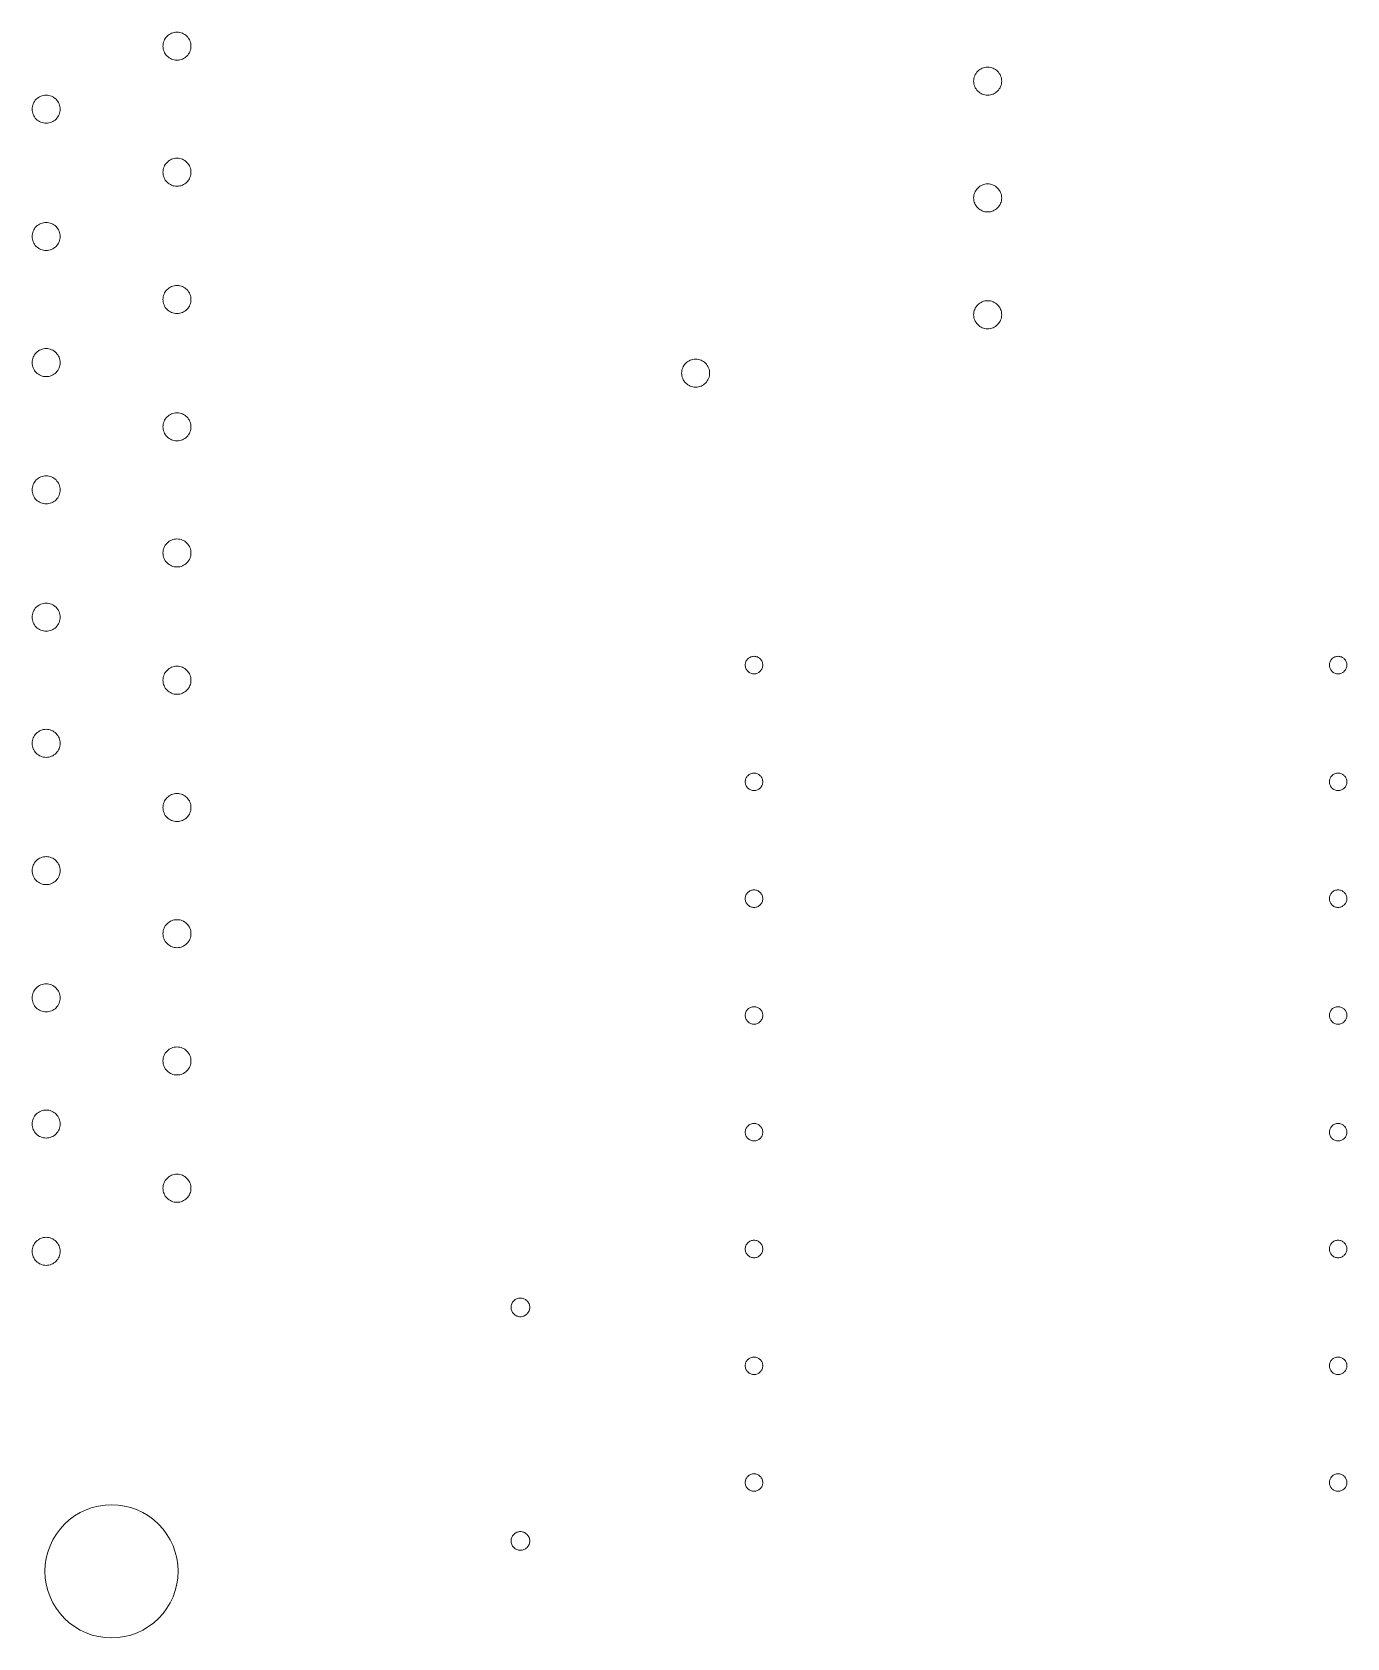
# Model space of a CAD drawing. Header units: inches. Extents: x 0 to 178, y 28 to 230.
# Drawn here: x 96.7 to 177.8, y 29.5 to 128.5 of the extents above; entities that cross this region are included whole.
import ezdxf

# ---------------------------------------------------------------- set-up
doc = ezdxf.new("R2010")
doc.units = ezdxf.units.IN
doc.header["$MEASUREMENT"] = 0
doc.layers.add('Layer 1', color=7, linetype='Continuous')

msp = doc.modelspace()

# ---------------------------------------------------------------- linework, layer by layer
at = {"layer": 'Layer 1', "color": 113, "lineweight": 5, "true_color": 0x66cc99}
for points in [[(106.524, 127.62), (106.52, 127.535), (106.507, 127.451), (106.487, 127.369), (106.458, 127.289), (106.422, 127.213), (106.378, 127.14), (106.328, 127.072), (106.271, 127.009), (106.208, 126.952), (106.14, 126.902), (106.067, 126.858), (105.991, 126.822), (105.911, 126.793), (105.829, 126.773), (105.745, 126.76), (105.66, 126.756), (105.575, 126.76), (105.491, 126.773), (105.409, 126.793), (105.329, 126.822), (105.253, 126.858), (105.18, 126.902), (105.112, 126.952), (105.049, 127.009), (104.992, 127.072), (104.942, 127.14), (104.898, 127.213), (104.862, 127.289), (104.833, 127.369), (104.813, 127.451), (104.8, 127.535), (104.796, 127.62), (104.8, 127.705), (104.813, 127.789), (104.833, 127.871), (104.862, 127.951), (104.898, 128.027), (104.942, 128.1), (104.992, 128.168), (105.049, 128.231), (105.112, 128.288), (105.18, 128.338), (105.253, 128.382), (105.329, 128.418), (105.409, 128.447), (105.491, 128.467), (105.575, 128.48), (105.66, 128.484), (105.745, 128.48), (105.829, 128.467), (105.911, 128.447), (105.991, 128.418), (106.067, 128.382), (106.14, 128.338), (106.208, 128.288), (106.271, 128.231), (106.328, 128.168), (106.378, 128.1), (106.422, 128.027), (106.458, 127.951), (106.487, 127.871), (106.507, 127.789), (106.52, 127.705), (106.524, 127.62)], [(156.492, 125.46), (156.488, 125.375), (156.475, 125.291), (156.455, 125.209), (156.426, 125.129), (156.39, 125.053), (156.346, 124.98), (156.296, 124.912), (156.239, 124.849), (156.176, 124.792), (156.108, 124.742), (156.035, 124.698), (155.959, 124.662), (155.879, 124.633), (155.797, 124.613), (155.713, 124.6), (155.628, 124.596), (155.543, 124.6), (155.459, 124.613), (155.377, 124.633), (155.297, 124.662), (155.221, 124.698), (155.148, 124.742), (155.08, 124.792), (155.017, 124.849), (154.96, 124.912), (154.91, 124.98), (154.866, 125.053), (154.83, 125.129), (154.801, 125.209), (154.781, 125.291), (154.768, 125.375), (154.764, 125.46), (154.768, 125.545), (154.781, 125.629), (154.801, 125.711), (154.83, 125.791), (154.866, 125.867), (154.91, 125.94), (154.96, 126.008), (155.017, 126.071), (155.08, 126.128), (155.148, 126.178), (155.221, 126.222), (155.297, 126.258), (155.377, 126.287), (155.459, 126.307), (155.543, 126.32), (155.628, 126.324), (155.713, 126.32), (155.797, 126.307), (155.879, 126.287), (155.959, 126.258), (156.035, 126.222), (156.108, 126.178), (156.176, 126.128), (156.239, 126.071), (156.296, 126.008), (156.346, 125.94), (156.39, 125.867), (156.426, 125.791), (156.455, 125.711), (156.475, 125.629), (156.488, 125.545), (156.492, 125.46)], [(98.46, 123.732), (98.456, 123.647), (98.443, 123.563), (98.423, 123.481), (98.394, 123.401), (98.358, 123.325), (98.314, 123.252), (98.264, 123.184), (98.207, 123.121), (98.144, 123.064), (98.076, 123.014), (98.003, 122.97), (97.927, 122.934), (97.847, 122.905), (97.765, 122.885), (97.681, 122.872), (97.596, 122.868), (97.511, 122.872), (97.427, 122.885), (97.345, 122.905), (97.265, 122.934), (97.189, 122.97), (97.116, 123.014), (97.048, 123.064), (96.985, 123.121), (96.928, 123.184), (96.878, 123.252), (96.834, 123.325), (96.798, 123.401), (96.769, 123.481), (96.749, 123.563), (96.736, 123.647), (96.732, 123.732), (96.736, 123.817), (96.749, 123.901), (96.769, 123.983), (96.798, 124.063), (96.834, 124.139), (96.878, 124.212), (96.928, 124.28), (96.985, 124.343), (97.048, 124.4), (97.116, 124.45), (97.189, 124.494), (97.265, 124.53), (97.345, 124.559), (97.427, 124.579), (97.511, 124.592), (97.596, 124.596), (97.681, 124.592), (97.765, 124.579), (97.847, 124.559), (97.927, 124.53), (98.003, 124.494), (98.076, 124.45), (98.144, 124.4), (98.207, 124.343), (98.264, 124.28), (98.314, 124.212), (98.358, 124.139), (98.394, 124.063), (98.423, 123.983), (98.443, 123.901), (98.456, 123.817), (98.46, 123.732)], [(106.524, 119.844), (106.52, 119.759), (106.507, 119.675), (106.487, 119.593), (106.458, 119.513), (106.422, 119.437), (106.378, 119.364), (106.328, 119.296), (106.271, 119.233), (106.208, 119.176), (106.14, 119.126), (106.067, 119.082), (105.991, 119.046), (105.911, 119.017), (105.829, 118.997), (105.745, 118.984), (105.66, 118.98), (105.575, 118.984), (105.491, 118.997), (105.409, 119.017), (105.329, 119.046), (105.253, 119.082), (105.18, 119.126), (105.112, 119.176), (105.049, 119.233), (104.992, 119.296), (104.942, 119.364), (104.898, 119.437), (104.862, 119.513), (104.833, 119.593), (104.813, 119.675), (104.8, 119.759), (104.796, 119.844), (104.8, 119.929), (104.813, 120.013), (104.833, 120.095), (104.862, 120.175), (104.898, 120.251), (104.942, 120.324), (104.992, 120.392), (105.049, 120.455), (105.112, 120.512), (105.18, 120.562), (105.253, 120.606), (105.329, 120.642), (105.409, 120.671), (105.491, 120.691), (105.575, 120.704), (105.66, 120.708), (105.745, 120.704), (105.829, 120.691), (105.911, 120.671), (105.991, 120.642), (106.067, 120.606), (106.14, 120.562), (106.208, 120.512), (106.271, 120.455), (106.328, 120.392), (106.378, 120.324), (106.422, 120.251), (106.458, 120.175), (106.487, 120.095), (106.507, 120.013), (106.52, 119.929), (106.524, 119.844)], [(156.492, 118.26), (156.488, 118.175), (156.475, 118.091), (156.455, 118.009), (156.426, 117.929), (156.39, 117.853), (156.346, 117.78), (156.296, 117.712), (156.239, 117.649), (156.176, 117.592), (156.108, 117.542), (156.035, 117.498), (155.959, 117.462), (155.879, 117.433), (155.797, 117.413), (155.713, 117.4), (155.628, 117.396), (155.543, 117.4), (155.459, 117.413), (155.377, 117.433), (155.297, 117.462), (155.221, 117.498), (155.148, 117.542), (155.08, 117.592), (155.017, 117.649), (154.96, 117.712), (154.91, 117.78), (154.866, 117.853), (154.83, 117.929), (154.801, 118.009), (154.781, 118.091), (154.768, 118.175), (154.764, 118.26), (154.768, 118.345), (154.781, 118.429), (154.801, 118.511), (154.83, 118.591), (154.866, 118.667), (154.91, 118.74), (154.96, 118.808), (155.017, 118.871), (155.08, 118.928), (155.148, 118.978), (155.221, 119.022), (155.297, 119.058), (155.377, 119.087), (155.459, 119.107), (155.543, 119.12), (155.628, 119.124), (155.713, 119.12), (155.797, 119.107), (155.879, 119.087), (155.959, 119.058), (156.035, 119.022), (156.108, 118.978), (156.176, 118.928), (156.239, 118.871), (156.296, 118.808), (156.346, 118.74), (156.39, 118.667), (156.426, 118.591), (156.455, 118.511), (156.475, 118.429), (156.488, 118.345), (156.492, 118.26)], [(98.46, 115.884), (98.456, 115.799), (98.443, 115.715), (98.423, 115.633), (98.394, 115.553), (98.358, 115.477), (98.314, 115.404), (98.264, 115.336), (98.207, 115.273), (98.144, 115.216), (98.076, 115.166), (98.003, 115.122), (97.927, 115.086), (97.847, 115.057), (97.765, 115.037), (97.681, 115.024), (97.596, 115.02), (97.511, 115.024), (97.427, 115.037), (97.345, 115.057), (97.265, 115.086), (97.189, 115.122), (97.116, 115.166), (97.048, 115.216), (96.985, 115.273), (96.928, 115.336), (96.878, 115.404), (96.834, 115.477), (96.798, 115.553), (96.769, 115.633), (96.749, 115.715), (96.736, 115.799), (96.732, 115.884), (96.736, 115.969), (96.749, 116.053), (96.769, 116.135), (96.798, 116.215), (96.834, 116.291), (96.878, 116.364), (96.928, 116.432), (96.985, 116.495), (97.048, 116.552), (97.116, 116.602), (97.189, 116.646), (97.265, 116.682), (97.345, 116.711), (97.427, 116.731), (97.511, 116.744), (97.596, 116.748), (97.681, 116.744), (97.765, 116.731), (97.847, 116.711), (97.927, 116.682), (98.003, 116.646), (98.076, 116.602), (98.144, 116.552), (98.207, 116.495), (98.264, 116.432), (98.314, 116.364), (98.358, 116.291), (98.394, 116.215), (98.423, 116.135), (98.443, 116.053), (98.456, 115.969), (98.46, 115.884)], [(106.524, 111.996), (106.52, 111.911), (106.507, 111.827), (106.487, 111.745), (106.458, 111.665), (106.422, 111.589), (106.378, 111.516), (106.328, 111.448), (106.271, 111.385), (106.208, 111.328), (106.14, 111.278), (106.067, 111.234), (105.991, 111.198), (105.911, 111.169), (105.829, 111.149), (105.745, 111.136), (105.66, 111.132), (105.575, 111.136), (105.491, 111.149), (105.409, 111.169), (105.329, 111.198), (105.253, 111.234), (105.18, 111.278), (105.112, 111.328), (105.049, 111.385), (104.992, 111.448), (104.942, 111.516), (104.898, 111.589), (104.862, 111.665), (104.833, 111.745), (104.813, 111.827), (104.8, 111.911), (104.796, 111.996), (104.8, 112.081), (104.813, 112.165), (104.833, 112.247), (104.862, 112.327), (104.898, 112.403), (104.942, 112.476), (104.992, 112.544), (105.049, 112.607), (105.112, 112.664), (105.18, 112.714), (105.253, 112.758), (105.329, 112.794), (105.409, 112.823), (105.491, 112.843), (105.575, 112.856), (105.66, 112.86), (105.745, 112.856), (105.829, 112.843), (105.911, 112.823), (105.991, 112.794), (106.067, 112.758), (106.14, 112.714), (106.208, 112.664), (106.271, 112.607), (106.328, 112.544), (106.378, 112.476), (106.422, 112.403), (106.458, 112.327), (106.487, 112.247), (106.507, 112.165), (106.52, 112.081), (106.524, 111.996)], [(156.492, 111.06), (156.488, 110.975), (156.475, 110.891), (156.455, 110.809), (156.426, 110.729), (156.39, 110.653), (156.346, 110.58), (156.296, 110.512), (156.239, 110.449), (156.176, 110.392), (156.108, 110.342), (156.035, 110.298), (155.959, 110.262), (155.879, 110.233), (155.797, 110.213), (155.713, 110.2), (155.628, 110.196), (155.543, 110.2), (155.459, 110.213), (155.377, 110.233), (155.297, 110.262), (155.221, 110.298), (155.148, 110.342), (155.08, 110.392), (155.017, 110.449), (154.96, 110.512), (154.91, 110.58), (154.866, 110.653), (154.83, 110.729), (154.801, 110.809), (154.781, 110.891), (154.768, 110.975), (154.764, 111.06), (154.768, 111.145), (154.781, 111.229), (154.801, 111.311), (154.83, 111.391), (154.866, 111.467), (154.91, 111.54), (154.96, 111.608), (155.017, 111.671), (155.08, 111.728), (155.148, 111.778), (155.221, 111.822), (155.297, 111.858), (155.377, 111.887), (155.459, 111.907), (155.543, 111.92), (155.628, 111.924), (155.713, 111.92), (155.797, 111.907), (155.879, 111.887), (155.959, 111.858), (156.035, 111.822), (156.108, 111.778), (156.176, 111.728), (156.239, 111.671), (156.296, 111.608), (156.346, 111.54), (156.39, 111.467), (156.426, 111.391), (156.455, 111.311), (156.475, 111.229), (156.488, 111.145), (156.492, 111.06)], [(98.46, 108.108), (98.456, 108.023), (98.443, 107.939), (98.423, 107.857), (98.394, 107.777), (98.358, 107.701), (98.314, 107.628), (98.264, 107.56), (98.207, 107.497), (98.144, 107.44), (98.076, 107.39), (98.003, 107.346), (97.927, 107.31), (97.847, 107.281), (97.765, 107.261), (97.681, 107.248), (97.596, 107.244), (97.511, 107.248), (97.427, 107.261), (97.345, 107.281), (97.265, 107.31), (97.189, 107.346), (97.116, 107.39), (97.048, 107.44), (96.985, 107.497), (96.928, 107.56), (96.878, 107.628), (96.834, 107.701), (96.798, 107.777), (96.769, 107.857), (96.749, 107.939), (96.736, 108.023), (96.732, 108.108), (96.736, 108.193), (96.749, 108.277), (96.769, 108.359), (96.798, 108.439), (96.834, 108.515), (96.878, 108.588), (96.928, 108.656), (96.985, 108.719), (97.048, 108.776), (97.116, 108.826), (97.189, 108.87), (97.265, 108.906), (97.345, 108.935), (97.427, 108.955), (97.511, 108.968), (97.596, 108.972), (97.681, 108.968), (97.765, 108.955), (97.847, 108.935), (97.927, 108.906), (98.003, 108.87), (98.076, 108.826), (98.144, 108.776), (98.207, 108.719), (98.264, 108.656), (98.314, 108.588), (98.358, 108.515), (98.394, 108.439), (98.423, 108.359), (98.443, 108.277), (98.456, 108.193), (98.46, 108.108)], [(138.492, 107.46), (138.488, 107.375), (138.475, 107.291), (138.455, 107.209), (138.426, 107.129), (138.39, 107.053), (138.346, 106.98), (138.296, 106.912), (138.239, 106.849), (138.176, 106.792), (138.108, 106.742), (138.035, 106.698), (137.959, 106.662), (137.879, 106.633), (137.797, 106.613), (137.713, 106.6), (137.628, 106.596), (137.543, 106.6), (137.459, 106.613), (137.377, 106.633), (137.297, 106.662), (137.221, 106.698), (137.148, 106.742), (137.08, 106.792), (137.017, 106.849), (136.96, 106.912), (136.91, 106.98), (136.866, 107.053), (136.83, 107.129), (136.801, 107.209), (136.781, 107.291), (136.768, 107.375), (136.764, 107.46), (136.768, 107.545), (136.781, 107.629), (136.801, 107.711), (136.83, 107.791), (136.866, 107.867), (136.91, 107.94), (136.96, 108.008), (137.017, 108.071), (137.08, 108.128), (137.148, 108.178), (137.221, 108.222), (137.297, 108.258), (137.377, 108.287), (137.459, 108.307), (137.543, 108.32), (137.628, 108.324), (137.713, 108.32), (137.797, 108.307), (137.879, 108.287), (137.959, 108.258), (138.035, 108.222), (138.108, 108.178), (138.176, 108.128), (138.239, 108.071), (138.296, 108.008), (138.346, 107.94), (138.39, 107.867), (138.426, 107.791), (138.455, 107.711), (138.475, 107.629), (138.488, 107.545), (138.492, 107.46)], [(106.524, 104.148), (106.52, 104.063), (106.507, 103.979), (106.487, 103.897), (106.458, 103.817), (106.422, 103.741), (106.378, 103.668), (106.328, 103.6), (106.271, 103.537), (106.208, 103.48), (106.14, 103.43), (106.067, 103.386), (105.991, 103.35), (105.911, 103.321), (105.829, 103.301), (105.745, 103.288), (105.66, 103.284), (105.575, 103.288), (105.491, 103.301), (105.409, 103.321), (105.329, 103.35), (105.253, 103.386), (105.18, 103.43), (105.112, 103.48), (105.049, 103.537), (104.992, 103.6), (104.942, 103.668), (104.898, 103.741), (104.862, 103.817), (104.833, 103.897), (104.813, 103.979), (104.8, 104.063), (104.796, 104.148), (104.8, 104.233), (104.813, 104.317), (104.833, 104.399), (104.862, 104.479), (104.898, 104.555), (104.942, 104.628), (104.992, 104.696), (105.049, 104.759), (105.112, 104.816), (105.18, 104.866), (105.253, 104.91), (105.329, 104.946), (105.409, 104.975), (105.491, 104.995), (105.575, 105.008), (105.66, 105.012), (105.745, 105.008), (105.829, 104.995), (105.911, 104.975), (105.991, 104.946), (106.067, 104.91), (106.14, 104.866), (106.208, 104.816), (106.271, 104.759), (106.328, 104.696), (106.378, 104.628), (106.422, 104.555), (106.458, 104.479), (106.487, 104.399), (106.507, 104.317), (106.52, 104.233), (106.524, 104.148)], [(98.46, 100.26), (98.456, 100.175), (98.443, 100.091), (98.423, 100.009), (98.394, 99.929), (98.358, 99.853), (98.314, 99.78), (98.264, 99.712), (98.207, 99.649), (98.144, 99.592), (98.076, 99.542), (98.003, 99.498), (97.927, 99.462), (97.847, 99.433), (97.765, 99.413), (97.681, 99.4), (97.596, 99.396), (97.511, 99.4), (97.427, 99.413), (97.345, 99.433), (97.265, 99.462), (97.189, 99.498), (97.116, 99.542), (97.048, 99.592), (96.985, 99.649), (96.928, 99.712), (96.878, 99.78), (96.834, 99.853), (96.798, 99.929), (96.769, 100.009), (96.749, 100.091), (96.736, 100.175), (96.732, 100.26), (96.736, 100.345), (96.749, 100.429), (96.769, 100.511), (96.798, 100.591), (96.834, 100.667), (96.878, 100.74), (96.928, 100.808), (96.985, 100.871), (97.048, 100.928), (97.116, 100.978), (97.189, 101.022), (97.265, 101.058), (97.345, 101.087), (97.427, 101.107), (97.511, 101.12), (97.596, 101.124), (97.681, 101.12), (97.765, 101.107), (97.847, 101.087), (97.927, 101.058), (98.003, 101.022), (98.076, 100.978), (98.144, 100.928), (98.207, 100.871), (98.264, 100.808), (98.314, 100.74), (98.358, 100.667), (98.394, 100.591), (98.423, 100.511), (98.443, 100.429), (98.456, 100.345), (98.46, 100.26)], [(106.524, 96.372), (106.52, 96.287), (106.507, 96.203), (106.487, 96.121), (106.458, 96.041), (106.422, 95.965), (106.378, 95.892), (106.328, 95.824), (106.271, 95.761), (106.208, 95.704), (106.14, 95.654), (106.067, 95.61), (105.991, 95.574), (105.911, 95.545), (105.829, 95.525), (105.745, 95.512), (105.66, 95.508), (105.575, 95.512), (105.491, 95.525), (105.409, 95.545), (105.329, 95.574), (105.253, 95.61), (105.18, 95.654), (105.112, 95.704), (105.049, 95.761), (104.992, 95.824), (104.942, 95.892), (104.898, 95.965), (104.862, 96.041), (104.833, 96.121), (104.813, 96.203), (104.8, 96.287), (104.796, 96.372), (104.8, 96.457), (104.813, 96.541), (104.833, 96.623), (104.862, 96.703), (104.898, 96.779), (104.942, 96.852), (104.992, 96.92), (105.049, 96.983), (105.112, 97.04), (105.18, 97.09), (105.253, 97.134), (105.329, 97.17), (105.409, 97.199), (105.491, 97.219), (105.575, 97.232), (105.66, 97.236), (105.745, 97.232), (105.829, 97.219), (105.911, 97.199), (105.991, 97.17), (106.067, 97.134), (106.14, 97.09), (106.208, 97.04), (106.271, 96.983), (106.328, 96.92), (106.378, 96.852), (106.422, 96.779), (106.458, 96.703), (106.487, 96.623), (106.507, 96.541), (106.52, 96.457), (106.524, 96.372)], [(98.46, 92.412), (98.456, 92.327), (98.443, 92.243), (98.423, 92.161), (98.394, 92.081), (98.358, 92.005), (98.314, 91.932), (98.264, 91.864), (98.207, 91.801), (98.144, 91.744), (98.076, 91.694), (98.003, 91.65), (97.927, 91.614), (97.847, 91.585), (97.765, 91.565), (97.681, 91.552), (97.596, 91.548), (97.511, 91.552), (97.427, 91.565), (97.345, 91.585), (97.265, 91.614), (97.189, 91.65), (97.116, 91.694), (97.048, 91.744), (96.985, 91.801), (96.928, 91.864), (96.878, 91.932), (96.834, 92.005), (96.798, 92.081), (96.769, 92.161), (96.749, 92.243), (96.736, 92.327), (96.732, 92.412), (96.736, 92.497), (96.749, 92.581), (96.769, 92.663), (96.798, 92.743), (96.834, 92.819), (96.878, 92.892), (96.928, 92.96), (96.985, 93.023), (97.048, 93.08), (97.116, 93.13), (97.189, 93.174), (97.265, 93.21), (97.345, 93.239), (97.427, 93.259), (97.511, 93.272), (97.596, 93.276), (97.681, 93.272), (97.765, 93.259), (97.847, 93.239), (97.927, 93.21), (98.003, 93.174), (98.076, 93.13), (98.144, 93.08), (98.207, 93.023), (98.264, 92.96), (98.314, 92.892), (98.358, 92.819), (98.394, 92.743), (98.423, 92.663), (98.443, 92.581), (98.456, 92.497), (98.46, 92.412)], [(106.524, 88.524), (106.52, 88.439), (106.507, 88.355), (106.487, 88.273), (106.458, 88.193), (106.422, 88.117), (106.378, 88.044), (106.328, 87.976), (106.271, 87.913), (106.208, 87.856), (106.14, 87.806), (106.067, 87.762), (105.991, 87.726), (105.911, 87.697), (105.829, 87.677), (105.745, 87.664), (105.66, 87.66), (105.575, 87.664), (105.491, 87.677), (105.409, 87.697), (105.329, 87.726), (105.253, 87.762), (105.18, 87.806), (105.112, 87.856), (105.049, 87.913), (104.992, 87.976), (104.942, 88.044), (104.898, 88.117), (104.862, 88.193), (104.833, 88.273), (104.813, 88.355), (104.8, 88.439), (104.796, 88.524), (104.8, 88.609), (104.813, 88.693), (104.833, 88.775), (104.862, 88.855), (104.898, 88.931), (104.942, 89.004), (104.992, 89.072), (105.049, 89.135), (105.112, 89.192), (105.18, 89.242), (105.253, 89.286), (105.329, 89.322), (105.409, 89.351), (105.491, 89.371), (105.575, 89.384), (105.66, 89.388), (105.745, 89.384), (105.829, 89.371), (105.911, 89.351), (105.991, 89.322), (106.067, 89.286), (106.14, 89.242), (106.208, 89.192), (106.271, 89.135), (106.328, 89.072), (106.378, 89.004), (106.422, 88.931), (106.458, 88.855), (106.487, 88.775), (106.507, 88.693), (106.52, 88.609), (106.524, 88.524)], [(141.768, 89.46), (141.765, 89.407), (141.758, 89.355), (141.745, 89.303), (141.727, 89.253), (141.704, 89.205), (141.677, 89.16), (141.645, 89.117), (141.61, 89.078), (141.571, 89.043), (141.528, 89.011), (141.483, 88.984), (141.435, 88.961), (141.385, 88.943), (141.333, 88.93), (141.281, 88.923), (141.228, 88.92), (141.175, 88.923), (141.123, 88.93), (141.071, 88.943), (141.021, 88.961), (140.973, 88.984), (140.928, 89.011), (140.885, 89.043), (140.846, 89.078), (140.811, 89.117), (140.779, 89.16), (140.752, 89.205), (140.729, 89.253), (140.711, 89.303), (140.698, 89.355), (140.691, 89.407), (140.688, 89.46), (140.691, 89.513), (140.698, 89.565), (140.711, 89.617), (140.729, 89.667), (140.752, 89.715), (140.779, 89.76), (140.811, 89.803), (140.846, 89.842), (140.885, 89.877), (140.928, 89.909), (140.973, 89.936), (141.021, 89.959), (141.071, 89.977), (141.123, 89.99), (141.175, 89.997), (141.228, 90), (141.281, 89.997), (141.333, 89.99), (141.385, 89.977), (141.435, 89.959), (141.483, 89.936), (141.528, 89.909), (141.571, 89.877), (141.61, 89.842), (141.645, 89.803), (141.677, 89.76), (141.704, 89.715), (141.727, 89.667), (141.745, 89.617), (141.758, 89.565), (141.765, 89.513), (141.768, 89.46)], [(177.768, 89.46), (177.765, 89.407), (177.758, 89.355), (177.745, 89.303), (177.727, 89.253), (177.704, 89.205), (177.677, 89.16), (177.645, 89.117), (177.61, 89.078), (177.571, 89.043), (177.528, 89.011), (177.483, 88.984), (177.435, 88.961), (177.385, 88.943), (177.333, 88.93), (177.281, 88.923), (177.228, 88.92), (177.175, 88.923), (177.123, 88.93), (177.071, 88.943), (177.021, 88.961), (176.973, 88.984), (176.928, 89.011), (176.885, 89.043), (176.846, 89.078), (176.811, 89.117), (176.779, 89.16), (176.752, 89.205), (176.729, 89.253), (176.711, 89.303), (176.698, 89.355), (176.691, 89.407), (176.688, 89.46), (176.691, 89.513), (176.698, 89.565), (176.711, 89.617), (176.729, 89.667), (176.752, 89.715), (176.779, 89.76), (176.811, 89.803), (176.846, 89.842), (176.885, 89.877), (176.928, 89.909), (176.973, 89.936), (177.021, 89.959), (177.071, 89.977), (177.123, 89.99), (177.175, 89.997), (177.228, 90), (177.281, 89.997), (177.333, 89.99), (177.385, 89.977), (177.435, 89.959), (177.483, 89.936), (177.528, 89.909), (177.571, 89.877), (177.61, 89.842), (177.645, 89.803), (177.677, 89.76), (177.704, 89.715), (177.727, 89.667), (177.745, 89.617), (177.758, 89.565), (177.765, 89.513), (177.768, 89.46)], [(98.46, 84.636), (98.456, 84.551), (98.443, 84.467), (98.423, 84.385), (98.394, 84.305), (98.358, 84.229), (98.314, 84.156), (98.264, 84.088), (98.207, 84.025), (98.144, 83.968), (98.076, 83.918), (98.003, 83.874), (97.927, 83.838), (97.847, 83.809), (97.765, 83.789), (97.681, 83.776), (97.596, 83.772), (97.511, 83.776), (97.427, 83.789), (97.345, 83.809), (97.265, 83.838), (97.189, 83.874), (97.116, 83.918), (97.048, 83.968), (96.985, 84.025), (96.928, 84.088), (96.878, 84.156), (96.834, 84.229), (96.798, 84.305), (96.769, 84.385), (96.749, 84.467), (96.736, 84.551), (96.732, 84.636), (96.736, 84.721), (96.749, 84.805), (96.769, 84.887), (96.798, 84.967), (96.834, 85.043), (96.878, 85.116), (96.928, 85.184), (96.985, 85.247), (97.048, 85.304), (97.116, 85.354), (97.189, 85.398), (97.265, 85.434), (97.345, 85.463), (97.427, 85.483), (97.511, 85.496), (97.596, 85.5), (97.681, 85.496), (97.765, 85.483), (97.847, 85.463), (97.927, 85.434), (98.003, 85.398), (98.076, 85.354), (98.144, 85.304), (98.207, 85.247), (98.264, 85.184), (98.314, 85.116), (98.358, 85.043), (98.394, 84.967), (98.423, 84.887), (98.443, 84.805), (98.456, 84.721), (98.46, 84.636), (98.46, 84.636)], [(141.768, 82.26), (141.765, 82.207), (141.758, 82.155), (141.745, 82.103), (141.727, 82.053), (141.704, 82.005), (141.677, 81.96), (141.645, 81.917), (141.61, 81.878), (141.571, 81.843), (141.528, 81.811), (141.483, 81.784), (141.435, 81.761), (141.385, 81.743), (141.333, 81.73), (141.281, 81.723), (141.228, 81.72), (141.175, 81.723), (141.123, 81.73), (141.071, 81.743), (141.021, 81.761), (140.973, 81.784), (140.928, 81.811), (140.885, 81.843), (140.846, 81.878), (140.811, 81.917), (140.779, 81.96), (140.752, 82.005), (140.729, 82.053), (140.711, 82.103), (140.698, 82.155), (140.691, 82.207), (140.688, 82.26), (140.691, 82.313), (140.698, 82.365), (140.711, 82.417), (140.729, 82.467), (140.752, 82.515), (140.779, 82.56), (140.811, 82.603), (140.846, 82.642), (140.885, 82.677), (140.928, 82.709), (140.973, 82.736), (141.021, 82.759), (141.071, 82.777), (141.123, 82.79), (141.175, 82.797), (141.228, 82.8), (141.281, 82.797), (141.333, 82.79), (141.385, 82.777), (141.435, 82.759), (141.483, 82.736), (141.528, 82.709), (141.571, 82.677), (141.61, 82.642), (141.645, 82.603), (141.677, 82.56), (141.704, 82.515), (141.727, 82.467), (141.745, 82.417), (141.758, 82.365), (141.765, 82.313), (141.768, 82.26), (141.768, 82.26)], [(177.768, 82.26), (177.765, 82.207), (177.758, 82.155), (177.745, 82.103), (177.727, 82.053), (177.704, 82.005), (177.677, 81.96), (177.645, 81.917), (177.61, 81.878), (177.571, 81.843), (177.528, 81.811), (177.483, 81.784), (177.435, 81.761), (177.385, 81.743), (177.333, 81.73), (177.281, 81.723), (177.228, 81.72), (177.175, 81.723), (177.123, 81.73), (177.071, 81.743), (177.021, 81.761), (176.973, 81.784), (176.928, 81.811), (176.885, 81.843), (176.846, 81.878), (176.811, 81.917), (176.779, 81.96), (176.752, 82.005), (176.729, 82.053), (176.711, 82.103), (176.698, 82.155), (176.691, 82.207), (176.688, 82.26), (176.691, 82.313), (176.698, 82.365), (176.711, 82.417), (176.729, 82.467), (176.752, 82.515), (176.779, 82.56), (176.811, 82.603), (176.846, 82.642), (176.885, 82.677), (176.928, 82.709), (176.973, 82.736), (177.021, 82.759), (177.071, 82.777), (177.123, 82.79), (177.175, 82.797), (177.228, 82.8), (177.281, 82.797), (177.333, 82.79), (177.385, 82.777), (177.435, 82.759), (177.483, 82.736), (177.528, 82.709), (177.571, 82.677), (177.61, 82.642), (177.645, 82.603), (177.677, 82.56), (177.704, 82.515), (177.727, 82.467), (177.745, 82.417), (177.758, 82.365), (177.765, 82.313), (177.768, 82.26), (177.768, 82.26)], [(106.524, 80.676), (106.52, 80.591), (106.507, 80.507), (106.487, 80.425), (106.458, 80.345), (106.422, 80.269), (106.378, 80.196), (106.328, 80.128), (106.271, 80.065), (106.208, 80.008), (106.14, 79.958), (106.067, 79.914), (105.991, 79.878), (105.911, 79.849), (105.829, 79.829), (105.745, 79.816), (105.66, 79.812), (105.575, 79.816), (105.491, 79.829), (105.409, 79.849), (105.329, 79.878), (105.253, 79.914), (105.18, 79.958), (105.112, 80.008), (105.049, 80.065), (104.992, 80.128), (104.942, 80.196), (104.898, 80.269), (104.862, 80.345), (104.833, 80.425), (104.813, 80.507), (104.8, 80.591), (104.796, 80.676), (104.8, 80.761), (104.813, 80.845), (104.833, 80.927), (104.862, 81.007), (104.898, 81.083), (104.942, 81.156), (104.992, 81.224), (105.049, 81.287), (105.112, 81.344), (105.18, 81.394), (105.253, 81.438), (105.329, 81.474), (105.409, 81.503), (105.491, 81.523), (105.575, 81.536), (105.66, 81.54), (105.745, 81.536), (105.829, 81.523), (105.911, 81.503), (105.991, 81.474), (106.067, 81.438), (106.14, 81.394), (106.208, 81.344), (106.271, 81.287), (106.328, 81.224), (106.378, 81.156), (106.422, 81.083), (106.458, 81.007), (106.487, 80.927), (106.507, 80.845), (106.52, 80.761), (106.524, 80.676), (106.524, 80.676)], [(98.46, 76.788), (98.456, 76.703), (98.443, 76.619), (98.423, 76.537), (98.394, 76.457), (98.358, 76.381), (98.314, 76.308), (98.264, 76.24), (98.207, 76.177), (98.144, 76.12), (98.076, 76.07), (98.003, 76.026), (97.927, 75.99), (97.847, 75.961), (97.765, 75.941), (97.681, 75.928), (97.596, 75.924), (97.511, 75.928), (97.427, 75.941), (97.345, 75.961), (97.265, 75.99), (97.189, 76.026), (97.116, 76.07), (97.048, 76.12), (96.985, 76.177), (96.928, 76.24), (96.878, 76.308), (96.834, 76.381), (96.798, 76.457), (96.769, 76.537), (96.749, 76.619), (96.736, 76.703), (96.732, 76.788), (96.736, 76.873), (96.749, 76.957), (96.769, 77.039), (96.798, 77.119), (96.834, 77.195), (96.878, 77.268), (96.928, 77.336), (96.985, 77.399), (97.048, 77.456), (97.116, 77.506), (97.189, 77.55), (97.265, 77.586), (97.345, 77.615), (97.427, 77.635), (97.511, 77.648), (97.596, 77.652), (97.681, 77.648), (97.765, 77.635), (97.847, 77.615), (97.927, 77.586), (98.003, 77.55), (98.076, 77.506), (98.144, 77.456), (98.207, 77.399), (98.264, 77.336), (98.314, 77.268), (98.358, 77.195), (98.394, 77.119), (98.423, 77.039), (98.443, 76.957), (98.456, 76.873), (98.46, 76.788), (98.46, 76.788)], [(141.768, 75.06), (141.765, 75.007), (141.758, 74.955), (141.745, 74.903), (141.727, 74.853), (141.704, 74.805), (141.677, 74.76), (141.645, 74.717), (141.61, 74.678), (141.571, 74.643), (141.528, 74.611), (141.483, 74.584), (141.435, 74.561), (141.385, 74.543), (141.333, 74.53), (141.281, 74.523), (141.228, 74.52), (141.175, 74.523), (141.123, 74.53), (141.071, 74.543), (141.021, 74.561), (140.973, 74.584), (140.928, 74.611), (140.885, 74.643), (140.846, 74.678), (140.811, 74.717), (140.779, 74.76), (140.752, 74.805), (140.729, 74.853), (140.711, 74.903), (140.698, 74.955), (140.691, 75.007), (140.688, 75.06), (140.691, 75.113), (140.698, 75.165), (140.711, 75.217), (140.729, 75.267), (140.752, 75.315), (140.779, 75.36), (140.811, 75.403), (140.846, 75.442), (140.885, 75.477), (140.928, 75.509), (140.973, 75.536), (141.021, 75.559), (141.071, 75.577), (141.123, 75.59), (141.175, 75.597), (141.228, 75.6), (141.281, 75.597), (141.333, 75.59), (141.385, 75.577), (141.435, 75.559), (141.483, 75.536), (141.528, 75.509), (141.571, 75.477), (141.61, 75.442), (141.645, 75.403), (141.677, 75.36), (141.704, 75.315), (141.727, 75.267), (141.745, 75.217), (141.758, 75.165), (141.765, 75.113), (141.768, 75.06), (141.768, 75.06)], [(177.768, 75.06), (177.765, 75.007), (177.758, 74.955), (177.745, 74.903), (177.727, 74.853), (177.704, 74.805), (177.677, 74.76), (177.645, 74.717), (177.61, 74.678), (177.571, 74.643), (177.528, 74.611), (177.483, 74.584), (177.435, 74.561), (177.385, 74.543), (177.333, 74.53), (177.281, 74.523), (177.228, 74.52), (177.175, 74.523), (177.123, 74.53), (177.071, 74.543), (177.021, 74.561), (176.973, 74.584), (176.928, 74.611), (176.885, 74.643), (176.846, 74.678), (176.811, 74.717), (176.779, 74.76), (176.752, 74.805), (176.729, 74.853), (176.711, 74.903), (176.698, 74.955), (176.691, 75.007), (176.688, 75.06), (176.691, 75.113), (176.698, 75.165), (176.711, 75.217), (176.729, 75.267), (176.752, 75.315), (176.779, 75.36), (176.811, 75.403), (176.846, 75.442), (176.885, 75.477), (176.928, 75.509), (176.973, 75.536), (177.021, 75.559), (177.071, 75.577), (177.123, 75.59), (177.175, 75.597), (177.228, 75.6), (177.281, 75.597), (177.333, 75.59), (177.385, 75.577), (177.435, 75.559), (177.483, 75.536), (177.528, 75.509), (177.571, 75.477), (177.61, 75.442), (177.645, 75.403), (177.677, 75.36), (177.704, 75.315), (177.727, 75.267), (177.745, 75.217), (177.758, 75.165), (177.765, 75.113), (177.768, 75.06), (177.768, 75.06)], [(106.524, 72.9), (106.52, 72.815), (106.507, 72.731), (106.487, 72.649), (106.458, 72.569), (106.422, 72.493), (106.378, 72.42), (106.328, 72.352), (106.271, 72.289), (106.208, 72.232), (106.14, 72.182), (106.067, 72.138), (105.991, 72.102), (105.911, 72.073), (105.829, 72.053), (105.745, 72.04), (105.66, 72.036), (105.575, 72.04), (105.491, 72.053), (105.409, 72.073), (105.329, 72.102), (105.253, 72.138), (105.18, 72.182), (105.112, 72.232), (105.049, 72.289), (104.992, 72.352), (104.942, 72.42), (104.898, 72.493), (104.862, 72.569), (104.833, 72.649), (104.813, 72.731), (104.8, 72.815), (104.796, 72.9), (104.8, 72.985), (104.813, 73.069), (104.833, 73.151), (104.862, 73.231), (104.898, 73.307), (104.942, 73.38), (104.992, 73.448), (105.049, 73.511), (105.112, 73.568), (105.18, 73.618), (105.253, 73.662), (105.329, 73.698), (105.409, 73.727), (105.491, 73.747), (105.575, 73.76), (105.66, 73.764), (105.745, 73.76), (105.829, 73.747), (105.911, 73.727), (105.991, 73.698), (106.067, 73.662), (106.14, 73.618), (106.208, 73.568), (106.271, 73.511), (106.328, 73.448), (106.378, 73.38), (106.422, 73.307), (106.458, 73.231), (106.487, 73.151), (106.507, 73.069), (106.52, 72.985), (106.524, 72.9), (106.524, 72.9)], [(98.46, 68.94), (98.456, 68.855), (98.443, 68.771), (98.423, 68.689), (98.394, 68.609), (98.358, 68.533), (98.314, 68.46), (98.264, 68.392), (98.207, 68.329), (98.144, 68.272), (98.076, 68.222), (98.003, 68.178), (97.927, 68.142), (97.847, 68.113), (97.765, 68.093), (97.681, 68.08), (97.596, 68.076), (97.511, 68.08), (97.427, 68.093), (97.345, 68.113), (97.265, 68.142), (97.189, 68.178), (97.116, 68.222), (97.048, 68.272), (96.985, 68.329), (96.928, 68.392), (96.878, 68.46), (96.834, 68.533), (96.798, 68.609), (96.769, 68.689), (96.749, 68.771), (96.736, 68.855), (96.732, 68.94), (96.736, 69.025), (96.749, 69.109), (96.769, 69.191), (96.798, 69.271), (96.834, 69.347), (96.878, 69.42), (96.928, 69.488), (96.985, 69.551), (97.048, 69.608), (97.116, 69.658), (97.189, 69.702), (97.265, 69.738), (97.345, 69.767), (97.427, 69.787), (97.511, 69.8), (97.596, 69.804), (97.681, 69.8), (97.765, 69.787), (97.847, 69.767), (97.927, 69.738), (98.003, 69.702), (98.076, 69.658), (98.144, 69.608), (98.207, 69.551), (98.264, 69.488), (98.314, 69.42), (98.358, 69.347), (98.394, 69.271), (98.423, 69.191), (98.443, 69.109), (98.456, 69.025), (98.46, 68.94), (98.46, 68.94)], [(141.768, 67.86), (141.765, 67.807), (141.758, 67.755), (141.745, 67.703), (141.727, 67.653), (141.704, 67.605), (141.677, 67.56), (141.645, 67.517), (141.61, 67.478), (141.571, 67.443), (141.528, 67.411), (141.483, 67.384), (141.435, 67.361), (141.385, 67.343), (141.333, 67.33), (141.281, 67.323), (141.228, 67.32), (141.175, 67.323), (141.123, 67.33), (141.071, 67.343), (141.021, 67.361), (140.973, 67.384), (140.928, 67.411), (140.885, 67.443), (140.846, 67.478), (140.811, 67.517), (140.779, 67.56), (140.752, 67.605), (140.729, 67.653), (140.711, 67.703), (140.698, 67.755), (140.691, 67.807), (140.688, 67.86), (140.691, 67.913), (140.698, 67.965), (140.711, 68.017), (140.729, 68.067), (140.752, 68.115), (140.779, 68.16), (140.811, 68.203), (140.846, 68.242), (140.885, 68.277), (140.928, 68.309), (140.973, 68.336), (141.021, 68.359), (141.071, 68.377), (141.123, 68.39), (141.175, 68.397), (141.228, 68.4), (141.281, 68.397), (141.333, 68.39), (141.385, 68.377), (141.435, 68.359), (141.483, 68.336), (141.528, 68.309), (141.571, 68.277), (141.61, 68.242), (141.645, 68.203), (141.677, 68.16), (141.704, 68.115), (141.727, 68.067), (141.745, 68.017), (141.758, 67.965), (141.765, 67.913), (141.768, 67.86), (141.768, 67.86)], [(177.768, 67.86), (177.765, 67.807), (177.758, 67.755), (177.745, 67.703), (177.727, 67.653), (177.704, 67.605), (177.677, 67.56), (177.645, 67.517), (177.61, 67.478), (177.571, 67.443), (177.528, 67.411), (177.483, 67.384), (177.435, 67.361), (177.385, 67.343), (177.333, 67.33), (177.281, 67.323), (177.228, 67.32), (177.175, 67.323), (177.123, 67.33), (177.071, 67.343), (177.021, 67.361), (176.973, 67.384), (176.928, 67.411), (176.885, 67.443), (176.846, 67.478), (176.811, 67.517), (176.779, 67.56), (176.752, 67.605), (176.729, 67.653), (176.711, 67.703), (176.698, 67.755), (176.691, 67.807), (176.688, 67.86), (176.691, 67.913), (176.698, 67.965), (176.711, 68.017), (176.729, 68.067), (176.752, 68.115), (176.779, 68.16), (176.811, 68.203), (176.846, 68.242), (176.885, 68.277), (176.928, 68.309), (176.973, 68.336), (177.021, 68.359), (177.071, 68.377), (177.123, 68.39), (177.175, 68.397), (177.228, 68.4), (177.281, 68.397), (177.333, 68.39), (177.385, 68.377), (177.435, 68.359), (177.483, 68.336), (177.528, 68.309), (177.571, 68.277), (177.61, 68.242), (177.645, 68.203), (177.677, 68.16), (177.704, 68.115), (177.727, 68.067), (177.745, 68.017), (177.758, 67.965), (177.765, 67.913), (177.768, 67.86), (177.768, 67.86)], [(106.524, 65.052), (106.52, 64.967), (106.507, 64.883), (106.487, 64.801), (106.458, 64.721), (106.422, 64.645), (106.378, 64.572), (106.328, 64.504), (106.271, 64.441), (106.208, 64.384), (106.14, 64.334), (106.067, 64.29), (105.991, 64.254), (105.911, 64.225), (105.829, 64.205), (105.745, 64.192), (105.66, 64.188), (105.575, 64.192), (105.491, 64.205), (105.409, 64.225), (105.329, 64.254), (105.253, 64.29), (105.18, 64.334), (105.112, 64.384), (105.049, 64.441), (104.992, 64.504), (104.942, 64.572), (104.898, 64.645), (104.862, 64.721), (104.833, 64.801), (104.813, 64.883), (104.8, 64.967), (104.796, 65.052), (104.8, 65.137), (104.813, 65.221), (104.833, 65.303), (104.862, 65.383), (104.898, 65.459), (104.942, 65.532), (104.992, 65.6), (105.049, 65.663), (105.112, 65.72), (105.18, 65.77), (105.253, 65.814), (105.329, 65.85), (105.409, 65.879), (105.491, 65.899), (105.575, 65.912), (105.66, 65.916), (105.745, 65.912), (105.829, 65.899), (105.911, 65.879), (105.991, 65.85), (106.067, 65.814), (106.14, 65.77), (106.208, 65.72), (106.271, 65.663), (106.328, 65.6), (106.378, 65.532), (106.422, 65.459), (106.458, 65.383), (106.487, 65.303), (106.507, 65.221), (106.52, 65.137), (106.524, 65.052), (106.524, 65.052)], [(98.46, 61.164), (98.456, 61.079), (98.443, 60.995), (98.423, 60.913), (98.394, 60.833), (98.358, 60.757), (98.314, 60.684), (98.264, 60.616), (98.207, 60.553), (98.144, 60.496), (98.076, 60.446), (98.003, 60.402), (97.927, 60.366), (97.847, 60.337), (97.765, 60.317), (97.681, 60.304), (97.596, 60.3), (97.511, 60.304), (97.427, 60.317), (97.345, 60.337), (97.265, 60.366), (97.189, 60.402), (97.116, 60.446), (97.048, 60.496), (96.985, 60.553), (96.928, 60.616), (96.878, 60.684), (96.834, 60.757), (96.798, 60.833), (96.769, 60.913), (96.749, 60.995), (96.736, 61.079), (96.732, 61.164), (96.736, 61.249), (96.749, 61.333), (96.769, 61.415), (96.798, 61.495), (96.834, 61.571), (96.878, 61.644), (96.928, 61.712), (96.985, 61.775), (97.048, 61.832), (97.116, 61.882), (97.189, 61.926), (97.265, 61.962), (97.345, 61.991), (97.427, 62.011), (97.511, 62.024), (97.596, 62.028), (97.681, 62.024), (97.765, 62.011), (97.847, 61.991), (97.927, 61.962), (98.003, 61.926), (98.076, 61.882), (98.144, 61.832), (98.207, 61.775), (98.264, 61.712), (98.314, 61.644), (98.358, 61.571), (98.394, 61.495), (98.423, 61.415), (98.443, 61.333), (98.456, 61.249), (98.46, 61.164), (98.46, 61.164)], [(141.768, 60.66), (141.765, 60.607), (141.758, 60.555), (141.745, 60.503), (141.727, 60.453), (141.704, 60.405), (141.677, 60.36), (141.645, 60.317), (141.61, 60.278), (141.571, 60.243), (141.528, 60.211), (141.483, 60.184), (141.435, 60.161), (141.385, 60.143), (141.333, 60.13), (141.281, 60.123), (141.228, 60.12), (141.175, 60.123), (141.123, 60.13), (141.071, 60.143), (141.021, 60.161), (140.973, 60.184), (140.928, 60.211), (140.885, 60.243), (140.846, 60.278), (140.811, 60.317), (140.779, 60.36), (140.752, 60.405), (140.729, 60.453), (140.711, 60.503), (140.698, 60.555), (140.691, 60.607), (140.688, 60.66), (140.691, 60.713), (140.698, 60.765), (140.711, 60.817), (140.729, 60.867), (140.752, 60.915), (140.779, 60.96), (140.811, 61.003), (140.846, 61.042), (140.885, 61.077), (140.928, 61.109), (140.973, 61.136), (141.021, 61.159), (141.071, 61.177), (141.123, 61.19), (141.175, 61.197), (141.228, 61.2), (141.281, 61.197), (141.333, 61.19), (141.385, 61.177), (141.435, 61.159), (141.483, 61.136), (141.528, 61.109), (141.571, 61.077), (141.61, 61.042), (141.645, 61.003), (141.677, 60.96), (141.704, 60.915), (141.727, 60.867), (141.745, 60.817), (141.758, 60.765), (141.765, 60.713), (141.768, 60.66), (141.768, 60.66)], [(177.768, 60.66), (177.765, 60.607), (177.758, 60.555), (177.745, 60.503), (177.727, 60.453), (177.704, 60.405), (177.677, 60.36), (177.645, 60.317), (177.61, 60.278), (177.571, 60.243), (177.528, 60.211), (177.483, 60.184), (177.435, 60.161), (177.385, 60.143), (177.333, 60.13), (177.281, 60.123), (177.228, 60.12), (177.175, 60.123), (177.123, 60.13), (177.071, 60.143), (177.021, 60.161), (176.973, 60.184), (176.928, 60.211), (176.885, 60.243), (176.846, 60.278), (176.811, 60.317), (176.779, 60.36), (176.752, 60.405), (176.729, 60.453), (176.711, 60.503), (176.698, 60.555), (176.691, 60.607), (176.688, 60.66), (176.691, 60.713), (176.698, 60.765), (176.711, 60.817), (176.729, 60.867), (176.752, 60.915), (176.779, 60.96), (176.811, 61.003), (176.846, 61.042), (176.885, 61.077), (176.928, 61.109), (176.973, 61.136), (177.021, 61.159), (177.071, 61.177), (177.123, 61.19), (177.175, 61.197), (177.228, 61.2), (177.281, 61.197), (177.333, 61.19), (177.385, 61.177), (177.435, 61.159), (177.483, 61.136), (177.528, 61.109), (177.571, 61.077), (177.61, 61.042), (177.645, 61.003), (177.677, 60.96), (177.704, 60.915), (177.727, 60.867), (177.745, 60.817), (177.758, 60.765), (177.765, 60.713), (177.768, 60.66), (177.768, 60.66)], [(106.524, 57.204), (106.52, 57.119), (106.507, 57.035), (106.487, 56.953), (106.458, 56.873), (106.422, 56.797), (106.378, 56.724), (106.328, 56.656), (106.271, 56.593), (106.208, 56.536), (106.14, 56.486), (106.067, 56.442), (105.991, 56.406), (105.911, 56.377), (105.829, 56.357), (105.745, 56.344), (105.66, 56.34), (105.575, 56.344), (105.491, 56.357), (105.409, 56.377), (105.329, 56.406), (105.253, 56.442), (105.18, 56.486), (105.112, 56.536), (105.049, 56.593), (104.992, 56.656), (104.942, 56.724), (104.898, 56.797), (104.862, 56.873), (104.833, 56.953), (104.813, 57.035), (104.8, 57.119), (104.796, 57.204), (104.8, 57.289), (104.813, 57.373), (104.833, 57.455), (104.862, 57.535), (104.898, 57.611), (104.942, 57.684), (104.992, 57.752), (105.049, 57.815), (105.112, 57.872), (105.18, 57.922), (105.253, 57.966), (105.329, 58.002), (105.409, 58.031), (105.491, 58.051), (105.575, 58.064), (105.66, 58.068), (105.745, 58.064), (105.829, 58.051), (105.911, 58.031), (105.991, 58.002), (106.067, 57.966), (106.14, 57.922), (106.208, 57.872), (106.271, 57.815), (106.328, 57.752), (106.378, 57.684), (106.422, 57.611), (106.458, 57.535), (106.487, 57.455), (106.507, 57.373), (106.52, 57.289), (106.524, 57.204), (106.524, 57.204)], [(98.46, 53.316), (98.456, 53.231), (98.443, 53.147), (98.423, 53.065), (98.394, 52.985), (98.358, 52.909), (98.314, 52.836), (98.264, 52.768), (98.207, 52.705), (98.144, 52.648), (98.076, 52.598), (98.003, 52.554), (97.927, 52.518), (97.847, 52.489), (97.765, 52.469), (97.681, 52.456), (97.596, 52.452), (97.511, 52.456), (97.427, 52.469), (97.345, 52.489), (97.265, 52.518), (97.189, 52.554), (97.116, 52.598), (97.048, 52.648), (96.985, 52.705), (96.928, 52.768), (96.878, 52.836), (96.834, 52.909), (96.798, 52.985), (96.769, 53.065), (96.749, 53.147), (96.736, 53.231), (96.732, 53.316), (96.736, 53.401), (96.749, 53.485), (96.769, 53.567), (96.798, 53.647), (96.834, 53.723), (96.878, 53.796), (96.928, 53.864), (96.985, 53.927), (97.048, 53.984), (97.116, 54.034), (97.189, 54.078), (97.265, 54.114), (97.345, 54.143), (97.427, 54.163), (97.511, 54.176), (97.596, 54.18), (97.681, 54.176), (97.765, 54.163), (97.847, 54.143), (97.927, 54.114), (98.003, 54.078), (98.076, 54.034), (98.144, 53.984), (98.207, 53.927), (98.264, 53.864), (98.314, 53.796), (98.358, 53.723), (98.394, 53.647), (98.423, 53.567), (98.443, 53.485), (98.456, 53.401), (98.46, 53.316), (98.46, 53.316)], [(141.768, 53.46), (141.765, 53.407), (141.758, 53.355), (141.745, 53.303), (141.727, 53.253), (141.704, 53.205), (141.677, 53.16), (141.645, 53.117), (141.61, 53.078), (141.571, 53.043), (141.528, 53.011), (141.483, 52.984), (141.435, 52.961), (141.385, 52.943), (141.333, 52.93), (141.281, 52.923), (141.228, 52.92), (141.175, 52.923), (141.123, 52.93), (141.071, 52.943), (141.021, 52.961), (140.973, 52.984), (140.928, 53.011), (140.885, 53.043), (140.846, 53.078), (140.811, 53.117), (140.779, 53.16), (140.752, 53.205), (140.729, 53.253), (140.711, 53.303), (140.698, 53.355), (140.691, 53.407), (140.688, 53.46), (140.691, 53.513), (140.698, 53.565), (140.711, 53.617), (140.729, 53.667), (140.752, 53.715), (140.779, 53.76), (140.811, 53.803), (140.846, 53.842), (140.885, 53.877), (140.928, 53.909), (140.973, 53.936), (141.021, 53.959), (141.071, 53.977), (141.123, 53.99), (141.175, 53.997), (141.228, 54), (141.281, 53.997), (141.333, 53.99), (141.385, 53.977), (141.435, 53.959), (141.483, 53.936), (141.528, 53.909), (141.571, 53.877), (141.61, 53.842), (141.645, 53.803), (141.677, 53.76), (141.704, 53.715), (141.727, 53.667), (141.745, 53.617), (141.758, 53.565), (141.765, 53.513), (141.768, 53.46), (141.768, 53.46)], [(177.768, 53.46), (177.765, 53.407), (177.758, 53.355), (177.745, 53.303), (177.727, 53.253), (177.704, 53.205), (177.677, 53.16), (177.645, 53.117), (177.61, 53.078), (177.571, 53.043), (177.528, 53.011), (177.483, 52.984), (177.435, 52.961), (177.385, 52.943), (177.333, 52.93), (177.281, 52.923), (177.228, 52.92), (177.175, 52.923), (177.123, 52.93), (177.071, 52.943), (177.021, 52.961), (176.973, 52.984), (176.928, 53.011), (176.885, 53.043), (176.846, 53.078), (176.811, 53.117), (176.779, 53.16), (176.752, 53.205), (176.729, 53.253), (176.711, 53.303), (176.698, 53.355), (176.691, 53.407), (176.688, 53.46), (176.691, 53.513), (176.698, 53.565), (176.711, 53.617), (176.729, 53.667), (176.752, 53.715), (176.779, 53.76), (176.811, 53.803), (176.846, 53.842), (176.885, 53.877), (176.928, 53.909), (176.973, 53.936), (177.021, 53.959), (177.071, 53.977), (177.123, 53.99), (177.175, 53.997), (177.228, 54), (177.281, 53.997), (177.333, 53.99), (177.385, 53.977), (177.435, 53.959), (177.483, 53.936), (177.528, 53.909), (177.571, 53.877), (177.61, 53.842), (177.645, 53.803), (177.677, 53.76), (177.704, 53.715), (177.727, 53.667), (177.745, 53.617), (177.758, 53.565), (177.765, 53.513), (177.768, 53.46), (177.768, 53.46)], [(127.404, 49.86), (127.401, 49.804), (127.393, 49.748), (127.379, 49.693), (127.36, 49.64), (127.336, 49.588), (127.307, 49.54), (127.273, 49.495), (127.235, 49.453), (127.193, 49.415), (127.148, 49.381), (127.1, 49.352), (127.048, 49.328), (126.995, 49.309), (126.94, 49.295), (126.884, 49.287), (126.828, 49.284), (126.772, 49.287), (126.716, 49.295), (126.661, 49.309), (126.608, 49.328), (126.556, 49.352), (126.508, 49.381), (126.463, 49.415), (126.421, 49.453), (126.383, 49.495), (126.349, 49.54), (126.32, 49.588), (126.296, 49.64), (126.277, 49.693), (126.263, 49.748), (126.255, 49.804), (126.252, 49.86), (126.255, 49.916), (126.263, 49.972), (126.277, 50.027), (126.296, 50.08), (126.32, 50.132), (126.349, 50.18), (126.383, 50.225), (126.421, 50.267), (126.463, 50.305), (126.508, 50.339), (126.556, 50.368), (126.608, 50.392), (126.661, 50.411), (126.716, 50.425), (126.772, 50.433), (126.828, 50.436), (126.884, 50.433), (126.94, 50.425), (126.995, 50.411), (127.048, 50.392), (127.1, 50.368), (127.148, 50.339), (127.193, 50.305), (127.235, 50.267), (127.273, 50.225), (127.307, 50.18), (127.336, 50.132), (127.36, 50.08), (127.379, 50.027), (127.393, 49.972), (127.401, 49.916), (127.404, 49.86), (127.404, 49.86)], [(141.768, 46.26), (141.765, 46.207), (141.758, 46.155), (141.745, 46.103), (141.727, 46.053), (141.704, 46.005), (141.677, 45.96), (141.645, 45.917), (141.61, 45.878), (141.571, 45.843), (141.528, 45.811), (141.483, 45.784), (141.435, 45.761), (141.385, 45.743), (141.333, 45.73), (141.281, 45.723), (141.228, 45.72), (141.175, 45.723), (141.123, 45.73), (141.071, 45.743), (141.021, 45.761), (140.973, 45.784), (140.928, 45.811), (140.885, 45.843), (140.846, 45.878), (140.811, 45.917), (140.779, 45.96), (140.752, 46.005), (140.729, 46.053), (140.711, 46.103), (140.698, 46.155), (140.691, 46.207), (140.688, 46.26), (140.691, 46.313), (140.698, 46.365), (140.711, 46.417), (140.729, 46.467), (140.752, 46.515), (140.779, 46.56), (140.811, 46.603), (140.846, 46.642), (140.885, 46.677), (140.928, 46.709), (140.973, 46.736), (141.021, 46.759), (141.071, 46.777), (141.123, 46.79), (141.175, 46.797), (141.228, 46.8), (141.281, 46.797), (141.333, 46.79), (141.385, 46.777), (141.435, 46.759), (141.483, 46.736), (141.528, 46.709), (141.571, 46.677), (141.61, 46.642), (141.645, 46.603), (141.677, 46.56), (141.704, 46.515), (141.727, 46.467), (141.745, 46.417), (141.758, 46.365), (141.765, 46.313), (141.768, 46.26), (141.768, 46.26)], [(177.768, 46.26), (177.765, 46.207), (177.758, 46.155), (177.745, 46.103), (177.727, 46.053), (177.704, 46.005), (177.677, 45.96), (177.645, 45.917), (177.61, 45.878), (177.571, 45.843), (177.528, 45.811), (177.483, 45.784), (177.435, 45.761), (177.385, 45.743), (177.333, 45.73), (177.281, 45.723), (177.228, 45.72), (177.175, 45.723), (177.123, 45.73), (177.071, 45.743), (177.021, 45.761), (176.973, 45.784), (176.928, 45.811), (176.885, 45.843), (176.846, 45.878), (176.811, 45.917), (176.779, 45.96), (176.752, 46.005), (176.729, 46.053), (176.711, 46.103), (176.698, 46.155), (176.691, 46.207), (176.688, 46.26), (176.691, 46.313), (176.698, 46.365), (176.711, 46.417), (176.729, 46.467), (176.752, 46.515), (176.779, 46.56), (176.811, 46.603), (176.846, 46.642), (176.885, 46.677), (176.928, 46.709), (176.973, 46.736), (177.021, 46.759), (177.071, 46.777), (177.123, 46.79), (177.175, 46.797), (177.228, 46.8), (177.281, 46.797), (177.333, 46.79), (177.385, 46.777), (177.435, 46.759), (177.483, 46.736), (177.528, 46.709), (177.571, 46.677), (177.61, 46.642), (177.645, 46.603), (177.677, 46.56), (177.704, 46.515), (177.727, 46.467), (177.745, 46.417), (177.758, 46.365), (177.765, 46.313), (177.768, 46.26), (177.768, 46.26)], [(141.768, 39.06), (141.765, 39.007), (141.758, 38.955), (141.745, 38.903), (141.727, 38.853), (141.704, 38.805), (141.677, 38.76), (141.645, 38.717), (141.61, 38.678), (141.571, 38.643), (141.528, 38.611), (141.483, 38.584), (141.435, 38.561), (141.385, 38.543), (141.333, 38.53), (141.281, 38.523), (141.228, 38.52), (141.175, 38.523), (141.123, 38.53), (141.071, 38.543), (141.021, 38.561), (140.973, 38.584), (140.928, 38.611), (140.885, 38.643), (140.846, 38.678), (140.811, 38.717), (140.779, 38.76), (140.752, 38.805), (140.729, 38.853), (140.711, 38.903), (140.698, 38.955), (140.691, 39.007), (140.688, 39.06), (140.691, 39.113), (140.698, 39.165), (140.711, 39.217), (140.729, 39.267), (140.752, 39.315), (140.779, 39.36), (140.811, 39.403), (140.846, 39.442), (140.885, 39.477), (140.928, 39.509), (140.973, 39.536), (141.021, 39.559), (141.071, 39.577), (141.123, 39.59), (141.175, 39.597), (141.228, 39.6), (141.281, 39.597), (141.333, 39.59), (141.385, 39.577), (141.435, 39.559), (141.483, 39.536), (141.528, 39.509), (141.571, 39.477), (141.61, 39.442), (141.645, 39.403), (141.677, 39.36), (141.704, 39.315), (141.727, 39.267), (141.745, 39.217), (141.758, 39.165), (141.765, 39.113), (141.768, 39.06), (141.768, 39.06)], [(177.768, 39.06), (177.765, 39.007), (177.758, 38.955), (177.745, 38.903), (177.727, 38.853), (177.704, 38.805), (177.677, 38.76), (177.645, 38.717), (177.61, 38.678), (177.571, 38.643), (177.528, 38.611), (177.483, 38.584), (177.435, 38.561), (177.385, 38.543), (177.333, 38.53), (177.281, 38.523), (177.228, 38.52), (177.175, 38.523), (177.123, 38.53), (177.071, 38.543), (177.021, 38.561), (176.973, 38.584), (176.928, 38.611), (176.885, 38.643), (176.846, 38.678), (176.811, 38.717), (176.779, 38.76), (176.752, 38.805), (176.729, 38.853), (176.711, 38.903), (176.698, 38.955), (176.691, 39.007), (176.688, 39.06), (176.691, 39.113), (176.698, 39.165), (176.711, 39.217), (176.729, 39.267), (176.752, 39.315), (176.779, 39.36), (176.811, 39.403), (176.846, 39.442), (176.885, 39.477), (176.928, 39.509), (176.973, 39.536), (177.021, 39.559), (177.071, 39.577), (177.123, 39.59), (177.175, 39.597), (177.228, 39.6), (177.281, 39.597), (177.333, 39.59), (177.385, 39.577), (177.435, 39.559), (177.483, 39.536), (177.528, 39.509), (177.571, 39.477), (177.61, 39.442), (177.645, 39.403), (177.677, 39.36), (177.704, 39.315), (177.727, 39.267), (177.745, 39.217), (177.758, 39.165), (177.765, 39.113), (177.768, 39.06), (177.768, 39.06)], [(105.732, 33.588), (105.712, 33.186), (105.653, 32.787), (105.555, 32.397), (105.42, 32.017), (105.247, 31.653), (105.04, 31.308), (104.8, 30.984), (104.53, 30.686), (104.232, 30.416), (103.908, 30.176), (103.563, 29.969), (103.199, 29.796), (102.819, 29.661), (102.429, 29.563), (102.03, 29.504), (101.628, 29.484), (101.226, 29.504), (100.827, 29.563), (100.437, 29.661), (100.057, 29.796), (99.693, 29.969), (99.348, 30.176), (99.024, 30.416), (98.726, 30.686), (98.456, 30.984), (98.216, 31.308), (98.009, 31.653), (97.836, 32.017), (97.701, 32.397), (97.603, 32.787), (97.544, 33.186), (97.524, 33.588), (97.544, 33.99), (97.603, 34.389), (97.701, 34.779), (97.836, 35.159), (98.009, 35.523), (98.216, 35.868), (98.456, 36.192), (98.726, 36.49), (99.024, 36.76), (99.348, 37), (99.693, 37.207), (100.057, 37.38), (100.437, 37.515), (100.827, 37.613), (101.226, 37.672), (101.628, 37.692), (102.03, 37.672), (102.429, 37.613), (102.819, 37.515), (103.199, 37.38), (103.563, 37.207), (103.908, 37), (104.232, 36.76), (104.53, 36.49), (104.8, 36.192), (105.04, 35.868), (105.247, 35.523), (105.42, 35.159), (105.555, 34.779), (105.653, 34.389), (105.712, 33.99), (105.732, 33.588), (105.732, 33.588)], [(127.404, 35.46), (127.401, 35.404), (127.393, 35.348), (127.379, 35.293), (127.36, 35.24), (127.336, 35.188), (127.307, 35.14), (127.273, 35.095), (127.235, 35.053), (127.193, 35.015), (127.148, 34.981), (127.1, 34.952), (127.048, 34.928), (126.995, 34.909), (126.94, 34.895), (126.884, 34.887), (126.828, 34.884), (126.772, 34.887), (126.716, 34.895), (126.661, 34.909), (126.608, 34.928), (126.556, 34.952), (126.508, 34.981), (126.463, 35.015), (126.421, 35.053), (126.383, 35.095), (126.349, 35.14), (126.32, 35.188), (126.296, 35.24), (126.277, 35.293), (126.263, 35.348), (126.255, 35.404), (126.252, 35.46), (126.255, 35.516), (126.263, 35.572), (126.277, 35.627), (126.296, 35.68), (126.32, 35.732), (126.349, 35.78), (126.383, 35.825), (126.421, 35.867), (126.463, 35.905), (126.508, 35.939), (126.556, 35.968), (126.608, 35.992), (126.661, 36.011), (126.716, 36.025), (126.772, 36.033), (126.828, 36.036), (126.884, 36.033), (126.94, 36.025), (126.995, 36.011), (127.048, 35.992), (127.1, 35.968), (127.148, 35.939), (127.193, 35.905), (127.235, 35.867), (127.273, 35.825), (127.307, 35.78), (127.336, 35.732), (127.36, 35.68), (127.379, 35.627), (127.393, 35.572), (127.401, 35.516), (127.404, 35.46), (127.404, 35.46)]]:
    msp.add_lwpolyline(points, dxfattribs=at)

doc.saveas('drawing.dxf')
